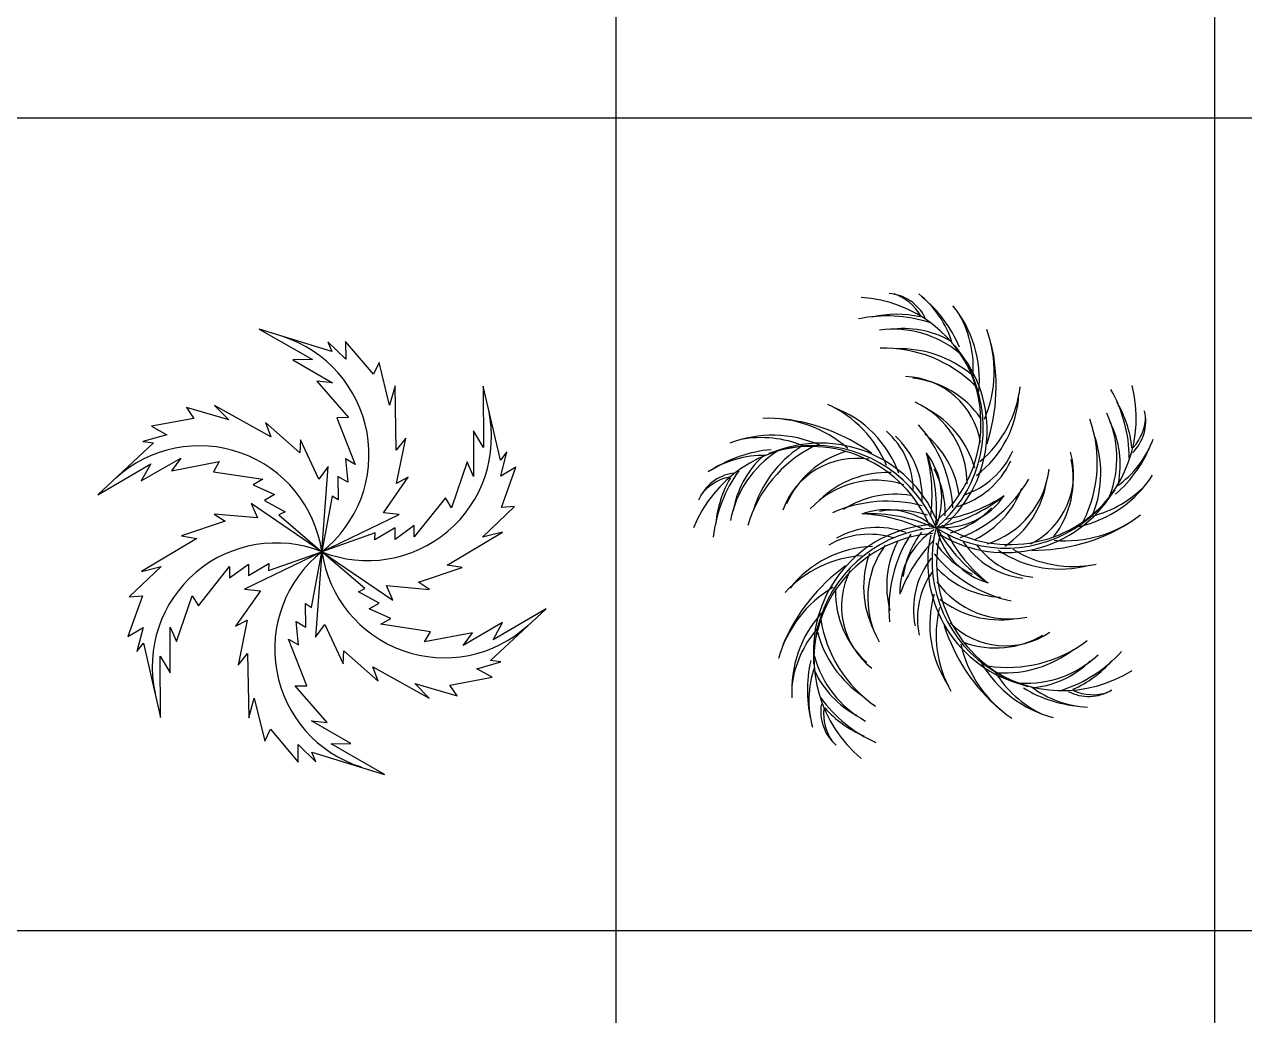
# Model space of a CAD drawing. Header units: inches. Extents: x 7658 to 73799, y 48 to 40262.
# Drawn here: x 15662 to 19835, y 25311 to 28702 of the extents above; entities that cross this region are included whole.
import ezdxf

# ---------------------------------------------------------------- set-up
doc = ezdxf.new("R2010")
doc.units = ezdxf.units.IN
doc.layers.add('www.cad-blocks.net', color=7, linetype='Continuous')

# ---------------------------------------------------------------- blocks, each defined once
blk = doc.blocks.new('A$C516926BB')
for p, q in [((6.2986, 38.5194), (6.2986, 0)), ((8.3458, 38.5194), (8.3458, 0)), ((0, 27.6876), (62.4121, 27.6876)), ((0, 24.9084), (62.4121, 24.9084))]:
    blk.add_line(p, q)
blk = doc.blocks.new('A$C3058522B')
at = {"color": 0}
for p, q in [((0.8009, 1.4464), (0.5521, 1.5226)), ((0.5521, 1.5226), (0.7344, 1.4186)), ((0.787, 1.4796), (0.8009, 1.4464)), ((0.8481, 1.4204), (0.787, 1.4796)), ((0.9427, 1.3685), (0.8472, 1.4806)), ((0.8472, 1.4806), (0.8481, 1.4204)), ((0.7344, 1.4186), (0.6675, 1.4175)), ((0.6675, 1.4175), (0.8026, 1.3395)), ((0.9621, 1.4089), (0.9427, 1.3685)), ((0.9979, 1.2624), (0.9621, 1.4089)), ((0.8026, 1.3395), (0.749, 1.3453)), ((0.749, 1.3453), (0.858, 1.2201)), ((1.0169, 1.3295), (0.9979, 1.2624)), ((1.0204, 1.109), (1.0169, 1.3295)), ((1.377, 1.0742), (1.3186, 1.3278)), ((1.3186, 1.3278), (1.3197, 1.1178)), ((0.4483, 1.2122), (0.3035, 1.2544)), ((0.3035, 1.2544), (0.3288, 1.2174)), ((0.5924, 1.155), (0.3997, 1.2622)), ((0.3997, 1.2622), (0.4483, 1.2122)), ((0.3288, 1.2174), (0.184, 1.1907)), ((0.858, 1.2201), (0.8179, 1.2194)), ((0.8179, 1.2194), (0.8807, 1.06)), ((0.184, 1.1907), (0.2366, 1.1615)), ((0.5736, 1.2037), (0.5924, 1.155)), ((0.6917, 1.0998), (0.5736, 1.2037)), ((1.2853, 1.1752), (1.2853, 1.0192)), ((1.3197, 1.1178), (1.2853, 1.1752)), ((0.1904, 1.1336), (0, 0.9562)), ((0.2366, 1.1615), (0.1547, 1.1381)), ((0.1547, 1.1381), (0.1904, 1.1336)), ((0.6937, 1.1446), (0.6917, 1.0998)), ((0.7565, 1.0101), (0.6937, 1.1446)), ((1.0532, 1.1496), (1.0204, 1.109)), ((1.0222, 0.9954), (1.0532, 1.1496)), ((1.3988, 1.1028), (1.377, 1.0742)), ((1.3782, 1.0202), (1.3988, 1.1028)), ((0, 0.9562), (0.1813, 1.0621)), ((0.1487, 1.0036), (0.2839, 1.0816)), ((0.1813, 1.0621), (0.1487, 1.0036)), ((0.2839, 1.0816), (0.252, 1.038)), ((0.252, 1.038), (0.415, 1.0699)), ((0.415, 1.0699), (0.3955, 1.0348)), ((0.7884, 1.0536), (0.7565, 1.0101)), ((0.7666, 0.7613), (0.7884, 1.0536)), ((0.8807, 1.06), (0.8469, 1.0795)), ((0.8469, 1.0795), (0.8549, 0.9994)), ((1.2635, 1.0686), (1.2096, 0.9115)), ((1.2853, 1.0192), (1.2635, 1.0686)), ((1.4298, 1.0511), (1.3782, 1.0202)), ((1.3804, 0.9124), (1.4298, 1.0511)), ((0.3955, 1.0348), (0.565, 1.0094)), ((0.565, 1.0094), (0.5312, 0.99)), ((0.8549, 0.9994), (0.8211, 1.0189)), ((0.8211, 1.0189), (0.8224, 0.9388)), ((0.977, 0.8944), (1.062, 1.0161)), ((1.062, 1.0161), (1.0222, 0.9954)), ((0.5312, 0.99), (0.6045, 0.9568)), ((0.7666, 0.7613), (0.5243, 0.9263)), ((0.5243, 0.9263), (0.5461, 0.877)), ((0.6045, 0.9568), (0.5707, 0.9373)), ((0.5707, 0.9373), (0.6408, 0.8983)), ((0.8021, 0.9518), (0.7666, 0.7613)), ((0.8224, 0.9388), (0.8021, 0.9518)), ((1.189, 0.9459), (1.0823, 0.8119)), ((1.2096, 0.9115), (1.189, 0.9459)), ((0.5461, 0.877), (0.3982, 0.8898)), ((0.3982, 0.8898), (0.436, 0.8657)), ((0.6408, 0.8983), (0.6194, 0.8873)), ((0.6194, 0.8873), (0.7666, 0.7613)), ((0.7666, 0.7613), (1.0306, 0.8886)), ((1.0306, 0.8886), (0.977, 0.8944)), ((1.3162, 0.8115), (1.4251, 0.9158)), ((1.4251, 0.9158), (1.3804, 0.9124)), ((0.436, 0.8657), (0.287, 0.8154)), ((1.0169, 0.8429), (0.9481, 0.8017)), ((1.0823, 0.8509), (1.0169, 0.8039)), ((1.0169, 0.8039), (1.0169, 0.8429)), ((1.0823, 0.8119), (1.0823, 0.8509)), ((0.3386, 0.8073), (0.1493, 0.694)), ((0.287, 0.8154), (0.3386, 0.8073)), ((0.9493, 0.8258), (0.7666, 0.7613)), ((0.9481, 0.8017), (0.9493, 0.8258)), ((1.1946, 0.7153), (1.3838, 0.8287)), ((1.3838, 0.8287), (1.3162, 0.8115)), ((0.7666, 0.7613), (0.5025, 0.634)), ((0.5839, 0.6968), (0.7666, 0.7613)), ((0.7311, 0.5708), (0.7666, 0.7613)), ((0.7666, 0.7613), (0.7448, 0.469)), ((0.7666, 0.7613), (1.0088, 0.5963)), ((0.9138, 0.6353), (0.7666, 0.7613)), ((0.217, 0.7111), (0.108, 0.6069)), ((0.1493, 0.694), (0.217, 0.7111)), ((0.3442, 0.5767), (0.4509, 0.7108)), ((0.4509, 0.6718), (0.5162, 0.7187)), ((0.4509, 0.7108), (0.4509, 0.6718)), ((0.5162, 0.6797), (0.585, 0.7209)), ((0.5162, 0.7187), (0.5162, 0.6797)), ((0.585, 0.7209), (0.5839, 0.6968)), ((1.2462, 0.7072), (1.1946, 0.7153)), ((1.0971, 0.657), (1.2462, 0.7072)), ((0.5562, 0.6282), (0.4711, 0.5065)), ((0.5025, 0.634), (0.5562, 0.6282)), ((0.8924, 0.6243), (0.9138, 0.6353)), ((0.9871, 0.6457), (1.135, 0.6328)), ((1.0088, 0.5963), (0.9871, 0.6457)), ((1.135, 0.6328), (1.0971, 0.657)), ((0.1528, 0.6102), (0.1034, 0.4715)), ((0.108, 0.6069), (0.1528, 0.6102)), ((0.2696, 0.4541), (0.3236, 0.6111)), ((0.3236, 0.6111), (0.3442, 0.5767)), ((0.9624, 0.5853), (0.8924, 0.6243)), ((0.9287, 0.5658), (0.9624, 0.5853)), ((0.7121, 0.5037), (0.7108, 0.5839)), ((0.7108, 0.5839), (0.7311, 0.5708)), ((1.002, 0.5327), (0.9287, 0.5658)), ((1.3427, 0.3891), (1.5332, 0.5664)), ((1.5332, 0.5664), (1.3519, 0.4605)), ((0.1034, 0.4715), (0.155, 0.5024)), ((0.155, 0.5024), (0.1343, 0.4198)), ((0.2478, 0.3474), (0.2479, 0.5034)), ((0.2479, 0.5034), (0.2696, 0.4541)), ((0.4711, 0.5065), (0.5109, 0.5272)), ((0.5109, 0.5272), (0.4799, 0.373)), ((0.6863, 0.4431), (0.6783, 0.5232)), ((0.6783, 0.5232), (0.7121, 0.5037)), ((0.7448, 0.469), (0.7767, 0.5125)), ((0.7767, 0.5125), (0.8395, 0.378)), ((0.9682, 0.5132), (1.002, 0.5327)), ((1.1377, 0.4878), (0.9682, 0.5132)), ((1.3844, 0.519), (1.2493, 0.4411)), ((1.3519, 0.4605), (1.3844, 0.519)), ((0.6525, 0.4626), (0.6863, 0.4431)), ((0.7153, 0.3032), (0.6525, 0.4626)), ((1.1181, 0.4528), (1.1377, 0.4878)), ((1.2812, 0.4846), (1.1181, 0.4528)), ((1.2493, 0.4411), (1.2812, 0.4846)), ((0.1343, 0.4198), (0.1561, 0.4485)), ((0.1561, 0.4485), (0.2145, 0.1949)), ((0.8395, 0.378), (0.8415, 0.4229)), ((0.8415, 0.4229), (0.9596, 0.3189)), ((0.2135, 0.4048), (0.2478, 0.3474)), ((0.2145, 0.1949), (0.2135, 0.4048)), ((0.4799, 0.373), (0.5128, 0.4136)), ((0.5128, 0.4136), (0.5163, 0.1931)), ((1.2966, 0.3611), (1.3784, 0.3845)), ((1.3784, 0.3845), (1.3427, 0.3891)), ((0.9408, 0.3676), (1.1335, 0.2604)), ((0.9596, 0.3189), (0.9408, 0.3676)), ((1.3492, 0.3319), (1.2966, 0.3611)), ((0.6751, 0.3026), (0.7153, 0.3032)), ((0.7842, 0.1773), (0.6751, 0.3026)), ((1.1335, 0.2604), (1.0849, 0.3105)), ((1.0849, 0.3105), (1.2296, 0.2682)), ((1.2043, 0.3053), (1.3492, 0.3319)), ((1.2296, 0.2682), (1.2043, 0.3053)), ((0.5163, 0.1931), (0.5353, 0.2602)), ((0.5353, 0.2602), (0.5711, 0.1138)), ((0.8657, 0.1051), (0.7306, 0.1832)), ((0.7306, 0.1832), (0.7842, 0.1773)), ((0.5711, 0.1138), (0.5905, 0.1542)), ((0.5905, 0.1542), (0.686, 0.0421)), ((0.686, 0.0421), (0.685, 0.1022)), ((0.685, 0.1022), (0.7462, 0.043)), ((0.7988, 0.104), (0.8657, 0.1051)), ((0.9811, 0), (0.7988, 0.104)), ((0.7323, 0.0762), (0.9811, 0)), ((0.7462, 0.043), (0.7323, 0.0762))]:
    blk.add_line(p, q, dxfattribs=at)
for centre, major_axis, start_param, end_param in [((0.5044, 1.0937), (-0.4234, 0), 2.238605, 4.40435), ((0.9234, 1.1546), (0.4234, 0), 4.332999, 6.498744), ((0.3476, 0.7005), (-0.4234, 0), 3.285802, 5.451547), ((0.6098, 0.3681), (-0.4234, 0), 4.332999, 6.498745), ((1.0288, 0.4289), (-0.4234, 0), -0.902989, 1.262757), ((1.1856, 0.8222), (0.4234, 0), 3.285801, 5.451547)]:
    blk.add_ellipse(centre, major_axis=major_axis, ratio=1, start_param=start_param, end_param=end_param, dxfattribs=at)
blk = doc.blocks.new('A$C6C2136E0')
at = {"color": 0}
for centre, major_axis, start_param, end_param in [((0.6567, 1.4393), (-0.107, 0.107), 4.387287, 5.41797), ((0.6341, 1.4334), (-0.1156, 0.1156), 4.449095, 5.178989), ((0.5561, 1.3203), (0.2427, 0.2427), 5.79152, 6.395333), ((0.5444, 1.1318), (-0.446, 0), 2.262893, 4.648611), ((0.4874, 1.2264), (0.3245, 0.3245), 5.902404, 6.37826), ((0.5799, 1.2957), (-0.2809, 0.2809), 3.82283, 4.616872), ((0.661, 1.0372), (0.3367, 0.3367), 0.474734, 0.990642), ((0.6945, 1.1502), (0.2608, 0.2608), 0.565286, 1.015952), ((0.5804, 1.3357), (0.2659, 0.2659), 5.422789, 5.995436), ((0.6819, 1.11), (-0.2531, 0.2531), -1.473446, -0.656963), ((0.7169, 1.1394), (-0.2338, 0.2338), -1.291148, -0.642663), ((0.6159, 1.3233), (-0.2915, 0.2915), 3.519158, 4.283204), ((0.3939, 1.2734), (0.453, 0.453), 5.184007, 5.727679), ((0.6491, 0.9571), (-0.3158, 0.3158), -1.568264, -0.759617), ((0.7047, 1.015), (0.2731, 0.2731), 0.101828, 0.814399), ((0.542, 1.1465), (0.3116, 0.3116), 4.627527, 6.142442), ((0.5722, 1.1206), (-0.3051, 0.3051), 3.079009, 4.636322), ((0.7159, 1.0372), (0.19, 0.19), 5.657743, 7.036858), ((0.7175, 0.9808), (-0.2269, 0.2269), 4.529655, 5.398777), ((1.0677, 1.1652), (-0.446, 0), 1.006256, 3.391975), ((0.7247, 1.3165), (0.2789, 0.2789), 4.628627, 5.381015), ((1.0136, 1.0251), (-0.3367, 0.3367), 3.930486, 4.446394), ((0.2946, 0.8524), (-0.2789, 0.2789), 4.314468, 5.066856), ((0.6299, 0.9406), (-0.2159, 0.2159), 3.922039, 5.06664), ((0.7387, 1.2635), (0.2643, 0.2643), 4.584839, 5.457589), ((1.1314, 1.0282), (-0.2608, 0.2608), 4.021038, 4.471703), ((0.3493, 0.8494), (-0.2643, 0.2643), 4.270679, 5.143429), ((0.6431, 0.9037), (-0.2337, 0.2337), 4.201488, 5.014543), ((1.0893, 1.0278), (-0.2531, 0.2531), 3.553102, 4.369585), ((1.3948, 1.1535), (0.107, 0.107), 4.701447, 5.732129), ((1.3821, 1.1732), (0.1156, 0.1156), 4.763255, 5.493148), ((0.2545, 0.751), (-0.2915, 0.2915), -1.507391, -0.743344), ((0.4338, 0.6468), (-0.3051, 0.3051), 4.335646, 5.892959), ((0.2334, 0.5245), (0.453, 0.453), 0.157459, 0.70113), ((0.4216, 0.8313), (0.3291, 0.3291), 5.552518, 6.227223), ((0.9339, 1.0117), (-0.3158, 0.3158), 3.458285, 4.266931), ((1.1282, 1.0036), (-0.2338, 0.2338), 3.7354, 4.383885), ((0.2697, 0.7082), (0.2809, 0.2809), 0.367078, 1.16112), ((0.2317, 0.7211), (-0.2659, 0.2659), -1.174556, -0.601908), ((0.3998, 0.6261), (0.3116, 0.3116), 5.884163, 7.399079), ((0.4738, 0.9133), (-0.1962, 0.1962), 3.938343, 4.763338), ((0.4952, 0.8916), (-0.2028, 0.2028), 3.891927, 4.749588), ((0.5873, 0.8578), (-0.2288, 0.2288), 4.072881, 4.819052), ((1.0061, 0.9768), (-0.2731, 0.2731), 3.55758, 4.270151), ((1.2505, 1.2124), (-0.2427, 0.2427), 2.964087, 3.5679), ((0.4145, 0.6239), (0.446, 0), 0.377937, 2.763655), ((0.3069, 0.5989), (0.3245, 0.3245), 0.875856, 1.351712), ((0.4778, 0.7479), (-0.2531, 0.2531), -0.216809, 0.599674), ((0.613, 0.6695), (0.3158, 0.3158), 1.25917, 2.067817), ((0.5751, 0.7402), (0.2731, 0.2731), 1.358466, 2.071036), ((0.6117, 0.7418), (0.2269, 0.2269), 1.073904, 1.943025), ((0.5984, 0.8911), (-0.1767, 0.1767), 3.542017, 4.58964), ((0.838, 1.1648), (0.1962, 0.1962), 4.252502, 5.077498), ((1.0306, 0.9729), (0.19, 0.19), 4.401107, 5.780221), ((1.14, 1.2487), (-0.3245, 0.3245), 3.074971, 3.550827), ((0.2389, 0.6932), (-0.2427, 0.2427), -0.805825, -0.202011), ((0.4606, 0.7902), (0.2338, 0.2338), 1.536286, 2.184771), ((0.5575, 0.7577), (0.19, 0.19), 0.631195, 2.01031), ((0.2835, 0.8532), (0.3871, 0.3871), 5.386044, 5.851607), ((0.283, 0.902), (-0.3765, 0.3765), 3.785642, 4.19053), ((0.824, 1.1378), (0.2028, 0.2028), 4.206086, 5.063748), ((0.9774, 0.954), (-0.2269, 0.2269), 3.273018, 4.142139), ((0.1568, 0.8257), (0.107, 0.107), 0.931536, 1.962218), ((0.1554, 0.8023), (-0.1156, 0.1156), -0.577453, 0.152441), ((0.5406, 0.7055), (0.3367, 0.3367), 1.731371, 2.247279), ((0.4435, 0.7722), (0.2608, 0.2608), 1.821923, 2.272589), ((0.6228, 0.6461), (-0.2159, 0.2159), -1.10451, 0.040092), ((0.6619, 0.6472), (-0.2337, 0.2337), -0.82506, -0.012005), ((0.5315, 0.8358), (0.2328, 0.2328), 5.480459, 5.983629), ((0.9122, 1.0249), (0.2159, 0.2159), 4.236198, 5.380799), ((1.2344, 1.1822), (-0.2809, 0.2809), 2.566193, 3.360235), ((1.0809, 1.1721), (-0.3116, 0.3116), 1.800093, 3.315009), ((0.7439, 1.1892), (-0.3291, 0.3291), 2.725085, 3.39979), ((0.8203, 1.0398), (-0.2288, 0.2288), 2.816244, 3.562415), ((0.8812, 1.0009), (0.2337, 0.2337), 4.515647, 5.328703), ((1.2727, 1.1941), (-0.2659, 0.2659), 2.595355, 3.168003), ((0.6624, 0.4142), (-0.3291, 0.3291), -1.044827, -0.370121), ((0.6884, 0.58), (0.2288, 0.2288), 0.617129, 1.3633), ((0.722, 1.3273), (0.3871, 0.3871), 4.129407, 4.59497), ((0.8554, 1.0395), (0.1767, 0.1767), 3.856176, 4.9038), ((1.0656, 1.1354), (0.3051, 0.3051), 3.393168, 4.950482), ((0.7683, 1.3428), (-0.3765, 0.3765), 2.529005, 2.933894), ((0.6602, 0.6009), (-0.1767, 0.1767), -1.484531, -0.436908), ((0.5989, 0.2896), (0.3871, 0.3871), 0.359496, 0.825059), ((0.5523, 0.3043), (0.3765, 0.3765), 0.329889, 0.734779), ((0.6921, 0.5201), (0.2328, 0.2328), 0.453911, 0.957081), ((0.7821, 1.0861), (-0.2328, 0.2328), 2.653026, 3.156196), ((0.8416, 0.3688), (0.3051, 0.3051), 0.879894, 2.437207), ((0.6278, 0.5028), (-0.2028, 0.2028), -1.134621, -0.27696), ((1.1558, 1.3521), (0.453, 0.453), 3.92737, 4.471042), ((1.2718, 1.1565), (0.2915, 0.2915), 3.833317, 4.597364), ((0.8575, 0.3434), (-0.446, 0), -1.507019, 0.8787), ((0.8508, 0.33), (0.3116, 0.3116), 0.857615, 2.372531), ((0.6006, 0.4892), (-0.1962, 0.1962), -1.088205, -0.26321), ((1.1334, 0.5143), (0.3291, 0.3291), 1.782607, 2.457312), ((0.9553, 0.5699), (-0.1767, 0.1767), -0.227894, 0.819729), ((1.0419, 0.5753), (0.2328, 0.2328), 1.710548, 2.213718), ((1.232, 0.6707), (0.3051, 0.3051), 2.136531, 3.693844), ((1.2611, 0.678), (0.446, 0), 2.89121, 5.276929), ((1.2718, 0.6675), (0.3116, 0.3116), 2.114252, 3.629168), ((1.3085, 1.0568), (-0.3871, 0.3871), 1.301973, 1.767537), ((1.0759, 0.841), (-0.1767, 0.1767), 1.028743, 2.076366), ((1.3375, 1.0175), (-0.3765, 0.3765), 1.272367, 1.677256), ((0.6229, 0.351), (0.2643, 0.2643), 0.814927, 1.687678), ((0.9007, 0.5483), (0.2159, 0.2159), 1.722924, 2.867525), ((0.9838, 0.5903), (-0.2288, 0.2288), 0.30297, 1.04914), ((1.204, 0.3756), (0.3765, 0.3765), 1.586527, 1.991416), ((1.0976, 0.9251), (-0.2328, 0.2328), 1.396389, 1.899558), ((1.1597, 0.9012), (-0.2028, 0.2028), 1.378653, 2.236314), ((1.1898, 0.8962), (-0.1962, 0.1962), 1.425069, 2.250064), ((1.253, 1.0212), (0.2643, 0.2643), 3.328201, 4.200952), ((1.299, 1.0508), (-0.2789, 0.2789), 1.801193, 2.553582), ((0.603, 0.3), (-0.2789, 0.2789), -0.71208, 0.040308), ((0.9117, 0.5859), (0.2337, 0.2337), 2.002373, 2.815428), ((1.0385, 0.5088), (-0.2028, 0.2028), 0.122016, 0.979677), ((1.1838, 0.9933), (0.3291, 0.3291), 3.039244, 3.713949), ((0.896, 0.1404), (-0.453, 0.453), -0.1567, 0.386971), ((0.7744, 0.5207), (0.19, 0.19), 1.887832, 3.266947), ((1.043, 0.4787), (-0.1962, 0.1962), 0.168432, 0.993427), ((1.0653, 0.8744), (0.2288, 0.2288), 3.130403, 3.876574), ((0.6871, 0.2305), (-0.2915, 0.2915), -0.250753, 0.513293), ((1.0796, 0.7824), (0.2159, 0.2159), 2.979561, 4.124162), ((0.8062, 0.5673), (-0.2269, 0.2269), 0.759744, 1.628865), ((1.1814, 0.4572), (0.2643, 0.2643), 2.071564, 2.944314), ((1.0472, 0.8045), (-0.2337, 0.2337), 1.688214, 2.501269), ((1.2238, 0.4226), (-0.2789, 0.2789), 0.544557, 1.296944), ((0.7325, 0.2317), (0.2809, 0.2809), 1.623715, 2.417757), ((0.8754, 0.5463), (0.3158, 0.3158), 2.515807, 3.324453), ((1.0668, 0.6537), (-0.19, 0.19), 1.573673, 2.952788), ((0.7085, 0.1996), (0.2659, 0.2659), 1.652877, 2.225525), ((0.7965, 0.532), (-0.2731, 0.2731), 1.044306, 1.756876), ((1.4661, 0.6519), (0.453, 0.453), 2.670733, 3.214404), ((1.0323, 0.6985), (-0.2269, 0.2269), 2.016381, 2.885503), ((1.3159, 0.4811), (-0.2915, 0.2915), 1.005883, 1.76993), ((1.0737, 0.7577), (-0.3158, 0.3158), 2.201647, 3.010294), ((0.848, 0.2333), (-0.3245, 0.3245), 0.561697, 1.037553), ((0.7591, 0.4419), (-0.2531, 0.2531), 1.039828, 1.856311), ((1.0628, 0.6783), (-0.2731, 0.2731), 2.300943, 3.013514), ((1.1371, 0.6148), (-0.2531, 0.2531), 2.296465, 3.112948), ((1.1112, 0.686), (-0.3367, 0.3367), 2.673849, 3.189757), ((1.1505, 0.5749), (-0.2608, 0.2608), 2.764401, 3.215067), ((0.7372, 0.1977), (-0.2427, 0.2427), 0.450813, 1.054626), ((0.7135, 0.4386), (-0.2338, 0.2338), 1.222126, 1.870611), ((1.3287, 0.5246), (0.2809, 0.2809), 2.880352, 3.674394), ((1.3519, 0.4919), (0.2659, 0.2659), 2.909514, 3.482162), ((1.1261, 0.5705), (0.2338, 0.2338), 4.04956, 4.698045), ((1.3628, 0.6349), (0.3245, 0.3245), 3.38913, 3.864986), ((1.3625, 0.5186), (0.2427, 0.2427), 3.278246, 3.882059), ((1.351, 0.3632), (-0.107, 0.107), 1.874013, 2.904696), ((1.3658, 0.3813), (-0.1156, 0.1156), 1.935821, 2.665715), ((0.5859, 0.1606), (-0.107, 0.107), 0.617376, 1.648059), ((0.8188, 0.4885), (-0.3367, 0.3367), 1.417212, 1.93312), ((0.6077, 0.1521), (0.1156, 0.1156), 2.24998, 2.979874), ((0.7253, 0.4167), (-0.2608, 0.2608), 1.507763, 1.958429)]:
    blk.add_ellipse(centre, major_axis=major_axis, ratio=1, start_param=start_param, end_param=end_param, dxfattribs=at)

msp = doc.modelspace()

# ---------------------------------------------------------------- block references
at = {"xscale": 1000, "yscale": 1000, "zscale": 1000}
for name, p in [('A$C6C2136E0', (17950.8, 26191)), ('A$C3058522B', (15912.9, 26136.4))]:
    msp.add_blockref(name, p, dxfattribs=at)
at = {"layer": 'www.cad-blocks.net', "color": 155, "true_color": 0x546d8e, "xscale": 1000, "yscale": 1000, "zscale": 1000}
msp.add_blockref('A$C516926BB', (11386.7, 694.4), dxfattribs=at)

doc.saveas('drawing.dxf')
